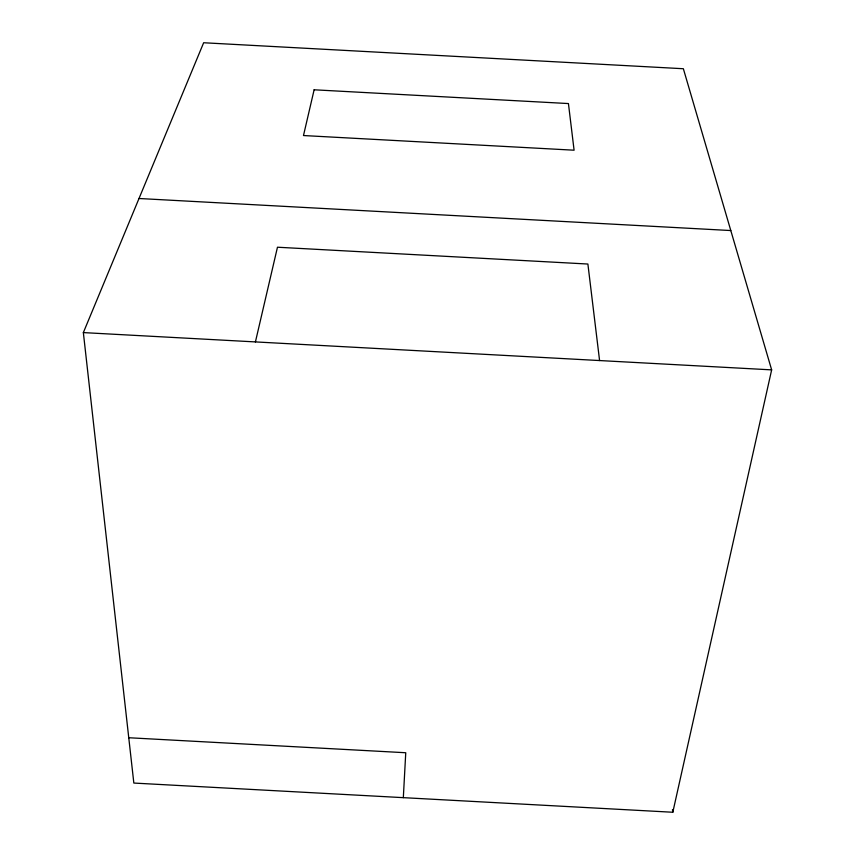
<?xml version="1.0" encoding="UTF-8"?>
<svg xmlns="http://www.w3.org/2000/svg" width="855" height="855" viewBox="0 0 855 855"><rect width="100%" height="100%" fill="white"/><g stroke="black" fill="none" stroke-linecap="round" stroke-linejoin="round"><path stroke-width="1.28" d="M403.325 797.651L405.751 752.742L128.752 737.737M672.81 812.25L771.648 369.873L683.359 68.731L203.65 42.75L83.352 332.595L133.84 783.062L672.81 812.25L672.458 809.61M255.421 341.915L277.469 247.223L587.887 264.035L599.579 360.554M139.002 198.499L730.811 230.551M83.352 332.595L771.648 369.873M314.127 89.796L303.482 135.539L574.09 150.202L568.436 103.562L314.127 89.796"/></g></svg>
